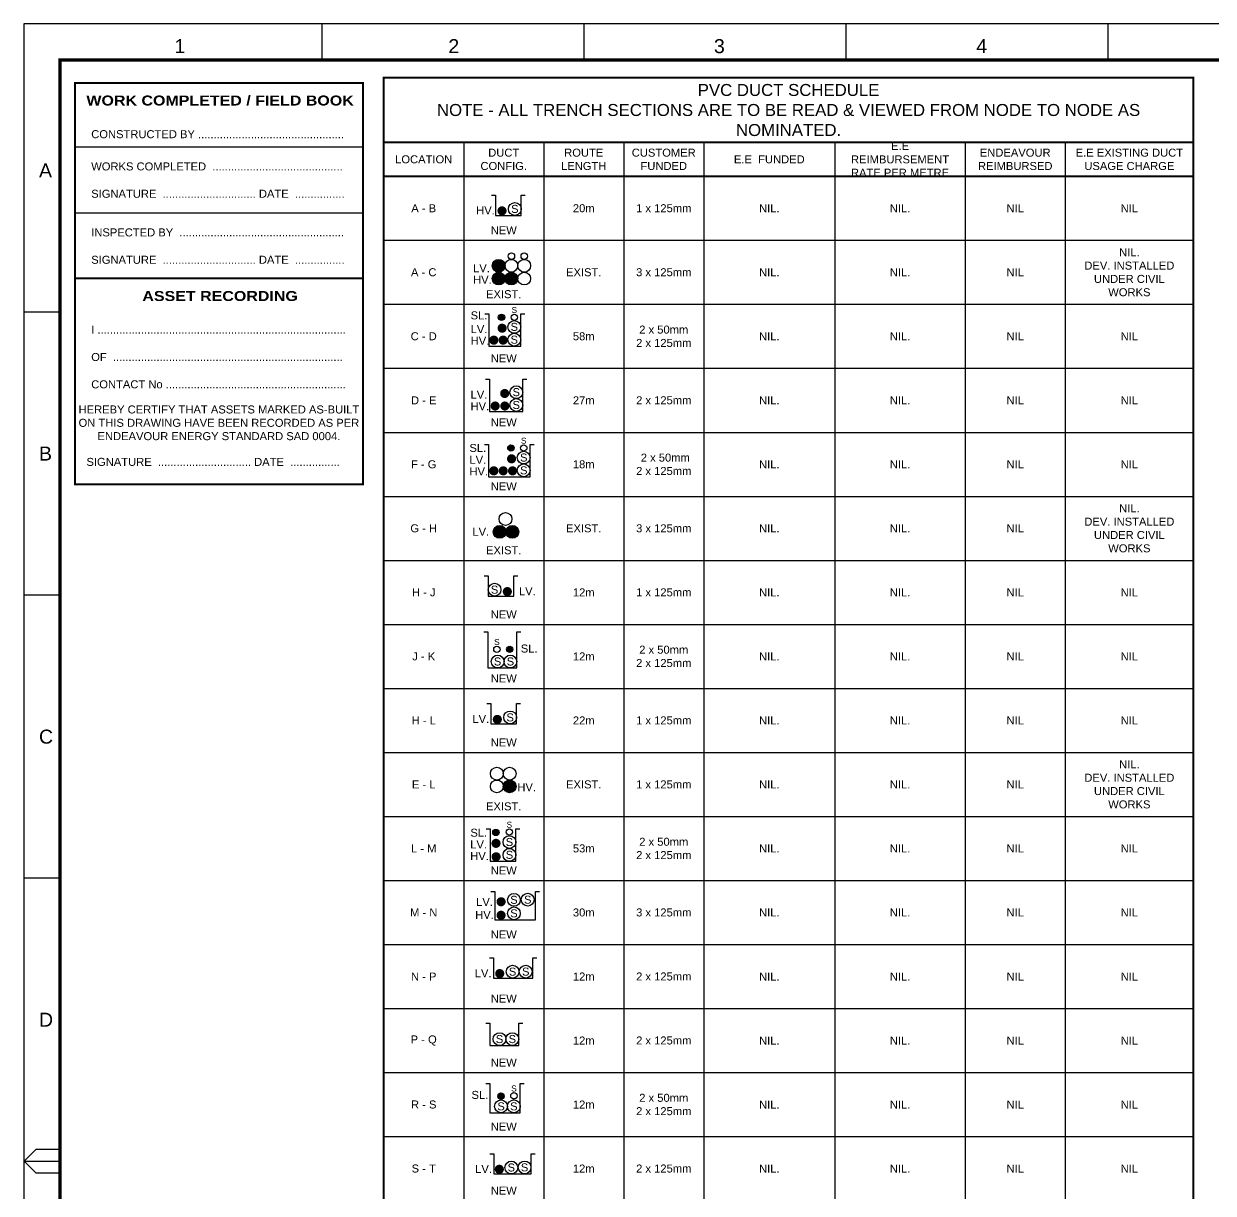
# Paper-space layout 'Retic DUCT SCHED (5)' of a CAD drawing. Header units: metres. Extents: x -9 to 795, y -5 to 571.
# Drawn here: x -9.1 to 288.2, y 278.6 to 570.9 of the extents above; entities that cross this region are included whole.
import ezdxf
from ezdxf.enums import TextEntityAlignment as Align

# ---------------------------------------------------------------- set-up
doc = ezdxf.new("R2010")
doc.units = ezdxf.units.M
doc.header["$LTSCALE"] = 0.7
doc.layers.get('0').update_dxf_attribs({"color": 6})
for name, color, linetype in [('_User Miscellaneous1', 3, 'Continuous'), ('_User Miscellaneous3', 11, 'Continuous'), ('Notes', 7, 'Continuous')]:
    doc.layers.add(name, color=color, linetype=linetype)
doc.layers.add('_User Miscellaneous5', color=7, linetype='Continuous', lineweight=35)
doc.styles.add('ARIAL', font='arial.ttf', dxfattribs={"height": 2})
doc.styles.add('iecISOCP', font='isocp.shx')
doc.styles.get("Standard").update_dxf_attribs({"font": 'arial.ttf'})
doc.styles.add('STYLE2', font='')
doc.styles.get('STYLE2').set_extended_font_data('Arial Black')

# ---------------------------------------------------------------- blocks, each defined once
blk = doc.blocks.new('A1_FRAME_TITLE')
at = {"layer": 'Notes', "linetype": 'Continuous'}
for p, q in [((74.51, 564.21), (74.51, 573.26)), ((140.02, 564.17), (140.02, 573.26)), ((205.53, 564.21), (205.53, 573.26)), ((271.04, 564.17), (271.04, 573.26)), ((9, 501.22), (-0.04, 501.22)), ((9, 430.47), (-0.04, 430.47)), ((9, 359.72), (-0.04, 359.72)), ((0.01, 288.97), (3.01, 291.97)), ((3.01, 291.97), (9, 291.97)), ((0.01, 288.97), (9, 288.97)), ((3.01, 285.97), (0.01, 288.97)), ((9, 285.97), (3.01, 285.97))]:
    blk.add_line(p, q, dxfattribs=at)
at = {"layer": 'Notes', "color": 7, "linetype": 'Continuous'}
blk.add_lwpolyline([(-0.04, -3.07), (804.15, -3.07), (804.15, 573.26), (-0.04, 573.26)], close=True, dxfattribs=at)
at = {"layer": 'Notes', "color": 7, "linetype": 'Continuous', "const_width": 0.8}
blk.add_lwpolyline([(9, 5.97), (795.11, 5.97), (795.11, 564.21), (9, 564.21)], close=True, dxfattribs=at)
at = {"layer": 'Notes', "color": 7, "style": 'ARIAL'}
for s, p in [('1', (37.61, 565.92)), ('2', (106.07, 565.92)), ('3', (172.46, 565.92)), ('4', (238.04, 565.92)), ('A', (3.75, 534.85)), ('B', (3.75, 464.1)), ('C', (3.75, 393.35)), ('D', (3.75, 322.6))]:
    blk.add_text(s, height=3.5, dxfattribs=at).set_placement(p)
at = {"layer": 'Notes', "color": 7}
blk.add_attdef('EPD_REF_NO', text='', height=5, dxfattribs=at).set_placement((760.12, 52.77), align=Align.CENTER)
at = {"layer": 'Notes', "color": 3, "style": 'iecISOCP', "flags": 8}
blk.add_attdef('VERSION_NO', text='', height=2.5, rotation=90, dxfattribs=at).set_placement((272.82, 44.54), align=Align.MIDDLE_CENTER)
at = {"layer": 'Notes', "color": 7, "style": 'ARIAL'}
for tag, p in [('CAP_NO', (483.94, 43.46)), ('IE_NUM', (483.8, 37.81)), ('REF_No_1', (306, 32.31)), ('REF_1', (327.55, 32.31)), ('GEN_WO', (412.46, 31.76)), ('HV_SWITCH', (484.22, 32.16)), ('REF_No_2', (306, 26.31)), ('REF_2', (327.55, 26.31)), ('OH_WO', (412.46, 25.81)), ('UBD_REF', (483.8, 25.83)), ('REF_No_3', (306, 20.31)), ('REF_3', (327.55, 20.31)), ('UG_WO', (412.46, 20.05)), ('GIS_MAP_No', (483.8, 20.04)), ('REF_No_4', (306, 14.31)), ('REF_4', (327.55, 14.31)), ('SUB_WO', (412.46, 13.81)), ('HV_OP_DIAG', (484.08, 14.2)), ('LGA', (483.7, 7.78))]:
    blk.add_attdef(tag, p, '', height=2, dxfattribs=at)
at = {"layer": 'Notes', "color": 7, "style": 'ARIAL', "width": 1.1}
for tag, p in [('T1', (655.13, 39.47)), ('T2', (655.13, 34.35)), ('T3', (655.13, 28.92)), ('T4', (655.13, 23.66)), ('T5', (655.13, 18.23)), ('T6', (655.13, 12.97))]:
    blk.add_attdef(tag, text='', height=3.5, dxfattribs=at).set_placement(p, align=Align.CENTER)
at = {"layer": 'Notes', "color": 7, "style": 'ARIAL'}
for tag, height, p in [('scale', 2, (538.51, 33.27)), ('DRAWN', 2, (538.51, 24.93)), ('REV', 5, (790.81, 17.1)), ('CHD', 2, (538.51, 8.93)), ('DESIGN', 2, (576.37, 9.15))]:
    blk.add_attdef(tag, text='', height=height, dxfattribs=at).set_placement(p, align=Align.CENTER)
blk.add_attdef('NUM', text='', height=7, dxfattribs=at).set_placement((763.12, 20.12), align=Align.MIDDLE_CENTER)
for tag, p in [('NS', (762.87, 8.12)), ('SHTS', (774.68, 8.12))]:
    blk.add_attdef(tag, text='', height=2, dxfattribs=at).set_placement(p, align=Align.MIDDLE)
at = {"layer": 'Notes', "style": 'iecISOCP'}
blk.add_attdef('ExportID', (9.02, 2.35), '', height=2.5, dxfattribs=at)
at = {"layer": 'Notes', "style": 'iecISOCP', "flags": 1}
for tag, p in [('ProjectType', (14.12, -26.84)), ('ProjectNumber', (23.5, -26.86)), ('DrawingNumber', (35.46, -26.85)), ('ProjectDescription', (47.51, -26.87)), ('ExportDate', (60.23, -26.83)), ('ExportUserName', (69.1, -26.84)), ('DesignerCompanyName', (81.43, -26.84)), ('ExportAreaOfInterest', (97.04, -26.86)), ('GIS_SUCCESS', (111.94, -26.82)), ('CAD_SUCCESS', (121.73, -26.83)), ('DEPOTCODE', (132.05, -26.92)), ('ExportCategories', (140.02, -26.84)), ('Comments', (154.33, -26.93)), ('EPD_-_VERSION_1.5', (161.74, -26.93))]:
    blk.add_attdef(tag, p, '', height=1, dxfattribs=at)
blk = doc.blocks.new('A$C274A1714')
at = {"color": 7}
for p, q in [((11.87, -27.87), (83.87, -27.87)), ((11.87, -44.36), (83.87, -44.36))]:
    blk.add_line(p, q, dxfattribs=at)
at = {"color": 7, "const_width": 0.5}
blk.add_lwpolyline([(11.87, -61.46), (11.87, -11.87), (83.87, -11.87), (83.87, -60.73)], dxfattribs=at)
blk.add_lwpolyline([(83.87, -60.73), (83.87, -112.17), (11.87, -112.17), (11.87, -60.73)], close=True, dxfattribs=at)
at = {"color": 7, "style": 'STYLE2'}
for s, p in [('WORK COMPLETED / FIELD BOOK', (48.16, -16.27)), ('ASSET RECORDING', (48.16, -65.13))]:
    blk.add_text(s, height=2.5, dxfattribs=at).set_placement(p, align=Align.MIDDLE_CENTER)
at = {"color": 7, "style": 'ARIAL'}
for s, p in [('CONSTRUCTED BY ...............................................', (15.95, -25.68)), ('WORKS COMPLETED  ..........................................', (15.95, -33.74)), ('SIGNATURE  .............................. DATE  ................', (15.95, -40.57)), ('INSPECTED BY  .....................................................  ', (15.95, -50.23)), ('SIGNATURE  .............................. DATE  ................', (15.95, -57.07)), ('I ................................................................................', (15.95, -74.54)), ('OF  ..........................................................................', (15.95, -81.37)), ('CONTACT No ..........................................................', (15.95, -88.2)), ('SIGNATURE  .............................. DATE  ................', (14.76, -107.58))]:
    blk.add_text(s, height=2, dxfattribs=at).set_placement(p)
at = {"color": 7, "insert": (47.87, -96.83), "char_height": 2, "width": 72.0478, "attachment_point": 5, "style": 'ARIAL'}
blk.add_mtext('HEREBY CERTIFY THAT ASSETS MARKED AS-BUILT ON THIS DRAWING HAVE BEEN RECORDED AS PER ENDEAVOUR ENERGY STANDARD SAD 0004. ', dxfattribs=at)
blk = doc.blocks.new('*T212')
at = {"layer": '_User Miscellaneous5', "color": 0, "linetype": 'ByBlock', "lineweight": -2, "transparency": 16777216}
for p, q in [((0, 0), (202.4, 0)), ((0, 0), (0, -504.65)), ((202.4, 0), (202.4, -504.65)), ((0, -16.21), (202.4, -16.21)), ((20, -16.21), (20, -504.65)), ((40, -16.21), (40, -504.65)), ((60, -16.21), (60, -504.65)), ((80, -16.21), (80, -504.65)), ((112.77, -16.21), (112.77, -504.65)), ((145.35, -16.21), (145.35, -504.65)), ((170.35, -16.21), (170.35, -504.65)), ((0, -24.65), (202.4, -24.65)), ((0, -40.65), (202.4, -40.65)), ((0, -56.65), (202.4, -56.65)), ((0, -72.65), (202.4, -72.65)), ((0, -88.65), (202.4, -88.65)), ((0, -104.65), (202.4, -104.65)), ((0, -120.65), (202.4, -120.65)), ((0, -136.65), (202.4, -136.65)), ((0, -152.65), (202.4, -152.65)), ((0, -168.65), (202.4, -168.65)), ((0, -184.65), (202.4, -184.65)), ((0, -200.65), (202.4, -200.65)), ((0, -216.65), (202.4, -216.65)), ((0, -232.65), (202.4, -232.65)), ((0, -248.65), (202.4, -248.65)), ((0, -264.65), (202.4, -264.65)), ((0, -280.65), (202.4, -280.65)), ((0, -296.65), (202.4, -296.65)), ((0, -312.65), (202.4, -312.65)), ((0, -328.65), (202.4, -328.65)), ((0, -344.65), (202.4, -344.65)), ((0, -360.65), (202.4, -360.65)), ((0, -376.65), (202.4, -376.65)), ((0, -392.65), (202.4, -392.65)), ((0, -408.65), (202.4, -408.65)), ((0, -424.65), (202.4, -424.65)), ((0, -440.65), (202.4, -440.65)), ((0, -456.65), (202.4, -456.65)), ((0, -472.65), (202.4, -472.65)), ((0, -488.65), (202.4, -488.65)), ((0, -504.65), (202.4, -504.65))]:
    blk.add_line(p, q, dxfattribs=at)
at = {"layer": '_User Miscellaneous5', "color": 7, "transparency": 16777216}
for s, insert, char_height, width, attachment_point in [('PVC DUCT SCHEDULE \\PNOTE - ALL TRENCH SECTIONS ARE TO BE READ & VIEWED FROM NODE TO NODE AS\\PNOMINATED.', (101.2, -8.11), 3, 199.4036, 5), ('DUCT\\PCONFIG.', (30, -20.43), 2, 17, 5), ('ROUTE\\PLENGTH', (50, -20.43), 2, 17, 5), ('CUSTOMER\\PFUNDED', (70, -20.43), 2, 17, 5), ('E.E REIMBURSEMENT RATE PER METRE', (129.06, -20.43), 2, 29.5818, 5), ('ENDEAVOUR\\PREIMBURSED', (157.85, -20.43), 2, 22, 5), ('E.E EXISTING DUCT\\PUSAGE CHARGE', (186.38, -20.43), 2, 29.0564, 5), ('LOCATION', (10, -20.43), 2, 17, 5), ('E.E  FUNDED ', (96.38, -20.43), 2, 29.7654, 5), ('A - B', (10, -32.65), 2, 14, 5), ('20m', (50, -32.65), 2, 14, 5), ('1 x 125mm', (70, -32.65), 2, 14, 5), ('NIL.', (96.38, -32.65), 2, 26.7654, 5), ('NIL.', (129.06, -32.65), 2, 26.5818, 5), ('NIL', (157.85, -32.65), 2, 19, 5), ('NIL', (186.38, -32.65), 2, 26.0564, 5), ('NEW', (30, -39.15), 2, 14, 8), ('NIL.\\PDEV. INSTALLED\\PUNDER CIVIL WORKS', (186.38, -48.65), 2, 26.0564, 5), ('A - C', (10, -48.65), 2, 14, 5), ('EXIST.', (50, -48.65), 2, 14, 5), ('3 x 125mm', (70, -48.65), 2, 14, 5), ('NIL.', (96.38, -48.65), 2, 26.7654, 5), ('NIL.', (129.06, -48.65), 2, 26.5818, 5), ('NIL', (157.85, -48.65), 2, 19, 5), ('EXIST.', (30, -55.15), 2, 14, 8), ('2 x 50mm\\P2 x 125mm', (70, -64.65), 2, 14, 5), ('C - D', (10, -64.65), 2, 14, 5), ('58m', (50, -64.65), 2, 14, 5), ('NIL.', (96.38, -64.65), 2, 26.7654, 5), ('NIL.', (129.06, -64.65), 2, 26.5818, 5), ('NIL', (157.85, -64.65), 2, 19, 5), ('NIL', (186.38, -64.65), 2, 26.0564, 5), ('NEW', (30, -71.15), 2, 14, 8), ('D - E', (10, -80.65), 2, 14, 5), ('27m', (50, -80.65), 2, 14, 5), ('2 x 125mm', (70, -80.65), 2, 14, 5), ('NIL.', (96.38, -80.65), 2, 26.7654, 5), ('NIL.', (129.06, -80.65), 2, 26.5818, 5), ('NIL', (157.85, -80.65), 2, 19, 5), ('NIL', (186.38, -80.65), 2, 26.0564, 5), ('NEW', (30, -87.15), 2, 14, 8), (' 2 x 50mm\\P2 x 125mm', (70, -96.65), 2, 14, 5), ('F - G', (10, -96.65), 2, 14, 5), ('18m', (50, -96.65), 2, 14, 5), ('NIL.', (96.38, -96.65), 2, 26.7654, 5), ('NIL.', (129.06, -96.65), 2, 26.5818, 5), ('NIL', (157.85, -96.65), 2, 19, 5), ('NIL', (186.38, -96.65), 2, 26.0564, 5), ('NEW', (30, -103.15), 2, 14, 8), ('NIL.\\PDEV. INSTALLED\\PUNDER CIVIL WORKS', (186.38, -112.65), 2, 26.0564, 5), ('G - H', (10, -112.65), 2, 14, 5), ('EXIST.', (50, -112.65), 2, 14, 5), ('3 x 125mm', (70, -112.65), 2, 14, 5), ('NIL.', (96.38, -112.65), 2, 26.7654, 5), ('NIL.', (129.06, -112.65), 2, 26.5818, 5), ('NIL', (157.85, -112.65), 2, 19, 5), ('EXIST.', (30, -119.15), 2, 14, 8), ('H - J', (10, -128.65), 2, 14, 5), ('12m', (50, -128.65), 2, 14, 5), ('1 x 125mm', (70, -128.65), 2, 14, 5), ('NIL.', (96.38, -128.65), 2, 26.7654, 5), ('NIL.', (129.06, -128.65), 2, 26.5818, 5), ('NIL', (157.85, -128.65), 2, 19, 5), ('NIL', (186.38, -128.65), 2, 26.0564, 5), ('NEW', (30, -135.15), 2, 14, 8), ('2 x 50mm\\P2 x 125mm', (70, -144.65), 2, 14, 5), ('J - K', (10, -144.65), 2, 14, 5), ('12m', (50, -144.65), 2, 14, 5), ('NIL.', (96.38, -144.65), 2, 26.7654, 5), ('NIL.', (129.06, -144.65), 2, 26.5818, 5), ('NIL', (157.85, -144.65), 2, 19, 5), ('NIL', (186.38, -144.65), 2, 26.0564, 5), ('NEW', (30, -151.15), 2, 14, 8), ('H - L', (10, -160.65), 2, 14, 5), ('22m', (50, -160.65), 2, 14, 5), ('1 x 125mm', (70, -160.65), 2, 14, 5), ('NIL.', (96.38, -160.65), 2, 26.7654, 5), ('NIL.', (129.06, -160.65), 2, 26.5818, 5), ('NIL', (157.85, -160.65), 2, 19, 5), ('NIL', (186.38, -160.65), 2, 26.0564, 5), ('NEW', (30, -167.15), 2, 14, 8), ('NIL.\\PDEV. INSTALLED\\PUNDER CIVIL WORKS', (186.38, -176.65), 2, 26.0564, 5), ('E - L', (10, -176.65), 2, 14, 5), ('EXIST.', (50, -176.65), 2, 14, 5), ('1 x 125mm', (70, -176.65), 2, 14, 5), ('NIL.', (96.38, -176.65), 2, 26.7654, 5), ('NIL.', (129.06, -176.65), 2, 26.5818, 5), ('NIL', (157.85, -176.65), 2, 19, 5), ('EXIST.', (30, -183.15), 2, 14, 8), ('2 x 50mm\\P2 x 125mm', (70, -192.65), 2, 14, 5), ('L - M', (10, -192.65), 2, 14, 5), ('53m', (50, -192.65), 2, 14, 5), ('NIL.', (96.38, -192.65), 2, 26.7654, 5), ('NIL.', (129.06, -192.65), 2, 26.5818, 5), ('NIL', (157.85, -192.65), 2, 19, 5), ('NIL', (186.38, -192.65), 2, 26.0564, 5), ('NEW', (30, -199.15), 2, 14, 8), ('M - N', (10, -208.65), 2, 14, 5), ('30m', (50, -208.65), 2, 14, 5), ('3 x 125mm', (70, -208.65), 2, 14, 5), ('NIL.', (96.38, -208.65), 2, 26.7654, 5), ('NIL.', (129.06, -208.65), 2, 26.5818, 5), ('NIL', (157.85, -208.65), 2, 19, 5), ('NIL', (186.38, -208.65), 2, 26.0564, 5), ('NEW', (30, -215.15), 2, 14, 8), ('N - P', (10, -224.65), 2, 14, 5), ('12m', (50, -224.65), 2, 14, 5), ('2 x 125mm', (70, -224.65), 2, 14, 5), ('NIL.', (96.38, -224.65), 2, 26.7654, 5), ('NIL.', (129.06, -224.65), 2, 26.5818, 5), ('NIL', (157.85, -224.65), 2, 19, 5), ('NIL', (186.38, -224.65), 2, 26.0564, 5), ('NEW', (30, -231.15), 2, 14, 8), ('P - Q', (10, -240.65), 2, 14, 5), ('12m', (50, -240.65), 2, 14, 5), ('2 x 125mm', (70, -240.65), 2, 14, 5), ('NIL.', (96.38, -240.65), 2, 26.7654, 5), ('NIL.', (129.06, -240.65), 2, 26.5818, 5), ('NIL', (157.85, -240.65), 2, 19, 5), ('NIL', (186.38, -240.65), 2, 26.0564, 5), ('NEW', (30, -247.15), 2, 14, 8), ('R - S', (10, -256.65), 2, 14, 5), ('12m', (50, -256.65), 2, 14, 5), ('2 x 50mm\\P2 x 125mm', (70, -256.65), 2, 14, 5), ('NIL.', (96.38, -256.65), 2, 26.7654, 5), ('NIL.', (129.06, -256.65), 2, 26.5818, 5), ('NIL', (157.85, -256.65), 2, 19, 5), ('NIL', (186.38, -256.65), 2, 26.0564, 5), ('NEW', (30, -263.15), 2, 14, 8), ('S - T', (10, -272.65), 2, 14, 5), ('12m', (50, -272.65), 2, 14, 5), ('2 x 125mm', (70, -272.65), 2, 14, 5), ('NIL.', (96.38, -272.65), 2, 26.7654, 5), ('NIL.', (129.06, -272.65), 2, 26.5818, 5), ('NIL', (157.85, -272.65), 2, 19, 5), ('NIL', (186.38, -272.65), 2, 26.0564, 5), ('NEW', (30, -279.15), 2, 14, 8), ('NIL.\\PDEV. INSTALLED\\PUNDER CIVIL WORKS', (186.38, -288.65), 2, 26.0564, 5), ('T - N', (10, -288.65), 2, 14, 5), ('EXIST.', (50, -288.65), 2, 14, 5), ('3 x 125mm', (70, -288.65), 2, 14, 5), ('NIL.', (96.38, -288.65), 2, 26.7654, 5), ('NIL.', (129.06, -288.65), 2, 26.5818, 5), ('NIL', (157.85, -288.65), 2, 19, 5), ('EXIST.', (30, -295.15), 2, 14, 8), ('T - U', (10, -304.65), 2, 14, 5), ('30m', (50, -304.65), 2, 14, 5), ('3 x 125mm', (70, -304.65), 2, 14, 5), ('NIL.', (96.38, -304.65), 2, 26.7654, 5), ('NIL.', (129.06, -304.65), 2, 26.5818, 5), ('NIL', (157.85, -304.65), 2, 19, 5), ('NIL', (186.38, -304.65), 2, 26.0564, 5), ('NEW', (30, -311.15), 2, 14, 8), ('NIL.\\PDEV. INSTALLED\\PUNDER CIVIL WORKS', (186.38, -320.65), 2, 26.0564, 5), ('M - U', (10, -320.65), 2, 14, 5), ('EXIST.', (50, -320.65), 2, 14, 5), ('1 x 125mm', (70, -320.65), 2, 14, 5), ('NIL.', (96.38, -320.65), 2, 26.7654, 5), ('NIL.', (129.06, -320.65), 2, 26.5818, 5), ('NIL', (157.85, -320.65), 2, 19, 5), ('EXIST.', (30, -327.15), 2, 14, 8), ('U - V', (10, -336.65), 2, 14, 5), ('27m', (50, -336.65), 2, 14, 5), ('2 x 50mm\\P2 x 125mm', (70, -336.65), 2, 14, 5), ('NIL.', (96.38, -336.65), 2, 26.7654, 5), ('NIL.', (129.06, -336.65), 2, 26.5818, 5), ('NIL', (157.85, -336.65), 2, 19, 5), ('NIL', (186.38, -336.65), 2, 26.0564, 5), ('NEW', (30, -343.15), 2, 14, 8), ('V - W', (10, -352.65), 2, 14, 5), ('12m', (50, -352.65), 2, 14, 5), ('2 x 125mm', (70, -352.65), 2, 14, 5), ('NIL.', (96.38, -352.65), 2, 26.7654, 5), ('NIL.', (129.06, -352.65), 2, 26.5818, 5), ('NIL', (157.85, -352.65), 2, 19, 5), ('NIL', (186.38, -352.65), 2, 26.0564, 5), ('NEW', (30, -359.15), 2, 14, 8), ('W - X', (10, -368.65), 2, 14, 5), ('15m', (50, -368.65), 2, 14, 5), ('2 x 50mm\\P2 x 125mm', (70, -368.65), 2, 14, 5), ('NIL.', (96.38, -368.65), 2, 26.7654, 5), ('NIL.', (129.06, -368.65), 2, 26.5818, 5), ('NIL', (157.85, -368.65), 2, 19, 5), ('NIL', (186.38, -368.65), 2, 26.0564, 5), ('NEW', (30, -375.15), 2, 14, 8), ('NIL.\\PDEV. INSTALLED\\PUNDER CIVIL WORKS', (186.38, -384.65), 2, 26.0564, 5), ('X - Y', (10, -384.65), 2, 14, 5), ('EXIST.', (50, -384.65), 2, 14, 5), ('1 x 125mm', (70, -384.65), 2, 14, 5), ('NIL.', (96.38, -384.65), 2, 26.7654, 5), ('NIL.', (129.06, -384.65), 2, 26.5818, 5), ('NIL', (157.85, -384.65), 2, 19, 5), ('EXIST.', (30, -391.15), 2, 14, 8), ('2 x 50mm\\P1 x 125mm', (70, -400.65), 2, 14, 5), ('Y - Z', (10, -400.65), 2, 14, 5), ('32m', (50, -400.65), 2, 14, 5), ('NIL.', (96.38, -400.65), 2, 26.7654, 5), ('NIL.', (129.06, -400.65), 2, 26.5818, 5), ('NIL', (157.85, -400.65), 2, 19, 5), ('NIL', (186.38, -400.65), 2, 26.0564, 5), ('NEW', (30, -407.15), 2, 14, 8), ('NIL.\\PDEV. INSTALLED\\PUNDER CIVIL WORKS', (186.38, -416.65), 2, 26.0564, 5), ('Z - A1', (10, -416.65), 2, 14, 5), ('EXIST.', (50, -416.65), 2, 14, 5), ('2 x 125mm', (70, -416.65), 2, 14, 5), ('NIL.', (96.38, -416.65), 2, 26.7654, 5), ('NIL.', (129.06, -416.65), 2, 26.5818, 5), ('NIL', (157.85, -416.65), 2, 19, 5), ('EXIST.', (30, -423.15), 2, 14, 8), ('2 x 50mm\\P1 x 125mm', (70, -432.65), 2, 14, 5), ('A1 - B1', (10, -432.65), 2, 14, 5), ('12m', (50, -432.65), 2, 14, 5), ('NIL.', (96.38, -432.65), 2, 26.7654, 5), ('NIL.', (129.06, -432.65), 2, 26.5818, 5), ('NIL', (157.85, -432.65), 2, 19, 5), ('NIL', (186.38, -432.65), 2, 26.0564, 5), ('NEW', (30, -439.15), 2, 14, 8), ('B1 - C1', (10, -448.65), 2, 14, 5), ('20m', (50, -448.65), 2, 14, 5), ('1 x 125mm', (70, -448.65), 2, 14, 5), ('NIL.', (96.38, -448.65), 2, 26.7654, 5), ('NIL.', (129.06, -448.65), 2, 26.5818, 5), ('NIL', (157.85, -448.65), 2, 19, 5), ('NIL', (186.38, -448.65), 2, 26.0564, 5), ('NEW', (30, -455.15), 2, 14, 8), ('D1 - E1', (10, -464.65), 2, 14, 5), ('10m', (50, -464.65), 2, 14, 5), ('2 x 50mm\\P2 x 125mm', (70, -464.65), 2, 14, 5), ('NIL.', (96.38, -464.65), 2, 26.7654, 5), ('NIL.', (129.06, -464.65), 2, 26.5818, 5), ('NIL', (157.85, -464.65), 2, 19, 5), ('NIL', (186.38, -464.65), 2, 26.0564, 5), ('NEW', (30, -471.15), 2, 14, 8), ('D1 - Z', (10, -480.65), 2, 14, 5), ('40m', (50, -480.65), 2, 14, 5), ('1 x 125mm', (70, -480.65), 2, 14, 5), ('NIL.', (96.38, -480.65), 2, 26.7654, 5), ('NIL.', (129.06, -480.65), 2, 26.5818, 5), ('NIL', (157.85, -480.65), 2, 19, 5), ('NIL', (186.38, -480.65), 2, 26.0564, 5), ('NEW', (30, -487.15), 2, 14, 8), ('Y - F1', (10, -496.65), 2, 14, 5), ('52m', (50, -496.65), 2, 14, 5), ('2 x 125mm', (70, -496.65), 2, 14, 5), ('NIL.', (96.38, -496.65), 2, 26.7654, 5), ('NIL.', (129.06, -496.65), 2, 26.5818, 5), ('NIL', (157.85, -496.65), 2, 19, 5), ('NIL', (186.38, -496.65), 2, 26.0564, 5), ('NEW', (30, -503.15), 2, 14, 8)]:
    blk.add_mtext(s, dxfattribs=dict(at, insert=insert, char_height=char_height, width=width, attachment_point=attachment_point))
blk = doc.blocks.new('*U207')
at = {"ltscale": 0.75, "const_width": 0.569, "flags": 128}
blk.add_lwpolyline([(-0.29, 0.56, 1), (0.28, 0.56, 1)], format="xyb", close=True, dxfattribs=at)
blk = doc.blocks.new('*U171')
blk.add_circle((0, 0.8), 0.8)
at = {"insert": (0, 0.8), "char_height": 1, "attachment_point": 5, "style": 'ARIAL'}
blk.add_mtext_dynamic_manual_height_columns('S', width=1.0176, gutter_width=10, heights=[0], dxfattribs=at)
blk = doc.blocks.new('*U168')
blk.add_circle((0, 0.8), 0.8)
blk = doc.blocks.new('DUCT_50_NEW')
blk.add_circle((0, 0.4), 0.4)
at = {"flags": 1}
blk.add_attdef('Z', (0, 0), '', height=0.2, dxfattribs=at)
at = {"flags": 9}
for tag, p in [('DUCT_CODE', (0, 0)), ('XSECT_TYPE', (0, -0.2)), ('STATE', (0, -0.6)), ('OWNED_BY', (0, -1.01)), ('OPERATED_BY', (0, -1.21)), ('FB_REFERENCE', (0, -0.4)), ('NOTES', (0, -0.8)), ('MAINTAINED_BY', (0, -1.42))]:
    blk.add_attdef(tag, text='', height=0.2, dxfattribs=at).set_placement(p, align=Align.MIDDLE_LEFT)
blk = doc.blocks.new('*U211')
blk.add_blockref('DUCT_50_NEW', (0, 0))
blk = doc.blocks.new('CABLE_SMALL_NEW')
h = blk.add_hatch(color=256)
edge = h.paths.add_edge_path()
edge.add_arc((0, 0.4), 0.4, 0, 360)
blk.add_circle((0, 0.4), 0.4)
for tag, flags, p in [('COND_CODE', 9, (1.5, 0)), ('STATE', 9, (1.5, -0.4)), ('XSECT_SIZE', 9, (1.5, -0.6)), ('OWNED_BY', 9, (1.5, -1)), ('OPERATED_BY', 9, (1.5, -1.2)), ('FB_REFERENCE', 9, (1.5, -0.2)), ('NOTES', 9, (1.5, -0.8)), ('MAINTAINED_BY', 9, (1.5, -1.4)), ('Z', 1, (1.5, -1.6))]:
    blk.add_attdef(tag, text='', height=0.2, dxfattribs=dict(flags=flags)).set_placement(p, align=Align.MIDDLE_LEFT)
blk = doc.blocks.new('*U209')
for name in ['DUCT_50_NEW', 'CABLE_SMALL_NEW']:
    blk.add_blockref(name, (0, 0))
blk = doc.blocks.new('*U169')
blk.add_blockref('DUCT_50_NEW', (0, 0))
at = {"insert": (0, 1.31), "char_height": 0.75, "attachment_point": 5, "style": 'ARIAL'}
blk.add_mtext_dynamic_manual_height_columns('S', width=0.3953, gutter_width=10, heights=[0], dxfattribs=at)
blk = doc.blocks.new('CABLE_LARGE_NEW')
h = blk.add_hatch(color=256)
edge = h.paths.add_edge_path()
edge.add_arc((0, 0.8), 0.8, 0, 360)
blk.add_circle((0, 0.8), 0.8)
for tag, flags, p in [('COND_CODE', 9, (1.5, 0)), ('STATE', 9, (1.5, -0.4)), ('XSECT_SIZE', 9, (1.5, -0.6)), ('OWNED_BY', 9, (1.5, -1)), ('OPERATED_BY', 9, (1.5, -1.2)), ('FB_REFERENCE', 9, (1.5, -0.2)), ('NOTES', 9, (1.5, -0.8)), ('MAINTAINED_BY', 9, (1.5, -1.4)), ('Z', 1, (1.5, -1.6))]:
    blk.add_attdef(tag, text='', height=0.2, dxfattribs=dict(flags=flags)).set_placement(p, align=Align.MIDDLE_LEFT)
blk = doc.blocks.new('*U208')
blk.add_circle((0, 0.8), 0.8)
blk.add_blockref('CABLE_LARGE_NEW', (0, 0))

psp = doc.layouts.new('Retic DUCT SCHED (5)')

# ---------------------------------------------------------------- linework, layer by layer
at = {"layer": '_User Miscellaneous3', "flags": 128}
for points in [[(107.82, 528.05), (108.82, 528.05), (108.82, 522.99), (115.22, 522.99), (115.22, 528.05), (116.22, 528.05)], [(106.14, 498.4), (107.14, 498.4), (107.14, 490.31), (115.08, 490.31), (115.08, 498.4), (116.08, 498.4)], [(106.31, 482.08), (107.31, 482.08), (107.31, 473.99), (115.58, 473.99), (115.58, 482.08), (116.58, 482.08)], [(106.05, 465.75), (107.05, 465.75), (107.05, 457.65), (117.44, 457.65), (117.44, 465.75), (118.44, 465.75)], [(105.95, 432.89), (106.95, 432.89), (106.95, 427.83), (113.35, 427.83), (113.35, 432.89), (114.35, 432.89)], [(105.88, 418.91), (106.88, 418.91), (106.88, 409.88), (114.11, 409.88), (114.11, 418.91), (115.11, 418.91)], [(106.65, 400.96), (107.65, 400.96), (107.65, 395.9), (114.05, 395.9), (114.05, 400.96), (115.05, 400.96)], [(106.45, 369.65), (107.45, 369.65), (107.45, 361.56), (113.87, 361.56), (113.87, 369.65), (114.87, 369.65)], [(107.59, 354.01), (108.59, 354.01), (108.59, 346.94), (118.8, 346.94), (118.8, 354.01), (119.8, 354.01)], [(107.25, 337.43), (108.25, 337.43), (108.25, 332.37), (118.11, 332.37), (118.11, 337.43), (119.11, 337.43)], [(106.36, 321.12), (107.36, 321.12), (107.36, 315.51), (114.59, 315.51), (114.59, 321.12), (115.59, 321.12)], [(106.38, 306), (107.38, 306), (107.38, 298.7), (114.97, 298.7), (114.97, 306), (115.97, 306)], [(107.34, 288.48), (108.34, 288.48), (108.34, 283.42), (117.72, 283.42), (117.72, 288.48), (118.72, 288.48)]]:
    psp.add_lwpolyline(points, dxfattribs=at)
at = {"layer": '_User Miscellaneous5', "const_width": 0.5}
psp.add_lwpolyline([(80.84, 557.41), (283.24, 557.41), (283.24, 52.76), (80.84, 52.76)], close=True, dxfattribs=at)
for points in [[(80.84, 541.2), (283.24, 541.2)], [(80.84, 532.76), (283.24, 532.76)]]:
    psp.add_lwpolyline(points, dxfattribs=at)

# ---------------------------------------------------------------- block references
psp.add_blockref('*T212', (80.84, 557.41))
at = {"layer": '_User Miscellaneous1'}
psp.add_blockref('A$C274A1714', (-8.22, 567.96), dxfattribs=at)
at = {"layer": '_User Miscellaneous3', "xscale": 2, "yscale": 2, "zscale": 2}
for name, p in [('*U207', (110.42, 522.99)), ('*U171', (113.62, 522.99)), ('*U208', (109.56, 508.79)), ('*U168', (112.76, 508.79)), ('*U211', (112.76, 511.99)), ('*U168', (115.96, 508.79)), ('*U211', (115.96, 511.99)), ('*U208', (109.56, 505.59)), ('*U208', (112.76, 505.59)), ('*U168', (115.96, 505.59)), ('*U169', (113.48, 496.71)), ('*U209', (110.28, 496.71)), ('*U171', (113.48, 493.51)), ('*U207', (110.45, 493.67)), ('*U207', (108.37, 490.68)), ('*U207', (110.7, 490.68)), ('*U171', (113.48, 490.31)), ('*U207', (111.1, 477.35)), ('*U171', (113.98, 477.19)), ('*U207', (108.7, 474.22)), ('*U207', (111.13, 474.22)), ('*U171', (113.98, 473.99)), ('*U169', (115.84, 464.05)), ('*U209', (112.64, 464.05)), ('*U171', (115.84, 460.85)), ('*U207', (112.81, 461.02)), ('*U171', (115.84, 457.65)), ('*U207', (108.38, 458.02)), ('*U207', (110.73, 458.02)), ('*U207', (113.06, 458.02)), ('*U168', (111.28, 445.51)), ('*U208', (109.81, 442.28)), ('*U208', (113.01, 442.28)), ('*U171', (108.55, 427.83)), ('*U207', (111.75, 427.83)), ('*U169', (109.13, 413.73)), ('*U209', (112.33, 413.73)), ('*U171', (109.31, 409.88)), ('*U171', (112.51, 409.88)), ('*U171', (112.45, 395.9)), ('*U207', (109.25, 395.9)), ('*U168', (109.12, 381.87)), ('*U168', (112.32, 381.87)), ('*U168', (109.12, 378.67)), ('*U208', (112.32, 378.67)), ('*U209', (108.88, 367.98)), ('*U169', (112.24, 368.07)), ('*U207', (108.92, 364.92)), ('*U171', (112.27, 364.76)), ('*U207', (108.94, 361.56)), ('*U171', (112.27, 361.56)), ('*U207', (110.19, 350.32)), ('*U171', (113.39, 350.32)), ('*U171', (116.84, 350.35)), ('*U207', (110.19, 346.94)), ('*U171', (113.39, 346.94)), ('*U207', (109.85, 332.37)), ('*U171', (113.05, 332.37)), ('*U171', (116.34, 332.37)), ('*U171', (109.79, 315.51)), ('*U171', (112.99, 315.51)), ('*U209', (110.15, 302.05)), ('*U169', (113.39, 302.15)), ('*U171', (110.17, 298.7)), ('*U171', (113.37, 298.7)), ('*U207', (109.75, 283.46)), ('*U171', (112.73, 283.42)), ('*U171', (116.05, 283.44))]:
    psp.add_blockref(name, p, dxfattribs=at)
at = {"layer": 'Notes'}
psp.add_blockref('A1_FRAME_TITLE', (-9.08, -2.39), dxfattribs=at)

# ---------------------------------------------------------------- texts
at = {"layer": '_User Miscellaneous1', "style": 'ARIAL'}
for s, p in [('LV.', (103.18, 508.79)), ('HV.', (103.18, 505.88)), ('SL.', (102.57, 496.99)), ('LV.', (102.57, 493.55)), ('HV.', (102.57, 490.64)), ('LV.', (102.55, 477.18)), ('HV.', (102.55, 474.28)), ('SL.', (102.27, 463.86)), ('LV.', (102.27, 460.89)), ('HV.', (102.27, 457.98)), ('LV.', (103.01, 442.92)), ('SL.', (115.1, 413.73)), ('HV.', (114.25, 379.08)), ('SL.', (102.51, 367.7)), ('LV.', (102.47, 364.76)), ('HV.', (102.47, 361.85)), ('SL.', (102.79, 302.17))]:
    psp.add_text(s, height=2, dxfattribs=at).set_placement(p)
at = {"layer": '_User Miscellaneous1', "char_height": 2, "attachment_point": 5, "style": 'ARIAL'}
for s, heights, insert in [('HV.', [2.34], (106.28, 524.22)), ('LV.', [0], (116.74, 429.05)), ('LV.', [0], (105.11, 397.13)), ('LV.', [0], (106.04, 351.39)), ('HV.', [0], (106.04, 348.16)), ('LV.', [0], (105.7, 333.59)), ('LV.', [0], (105.8, 284.64))]:
    psp.add_mtext_dynamic_manual_height_columns(s, width=4.7642, gutter_width=10, heights=heights, dxfattribs=dict(at, insert=insert))

doc.saveas('drawing.dxf')
